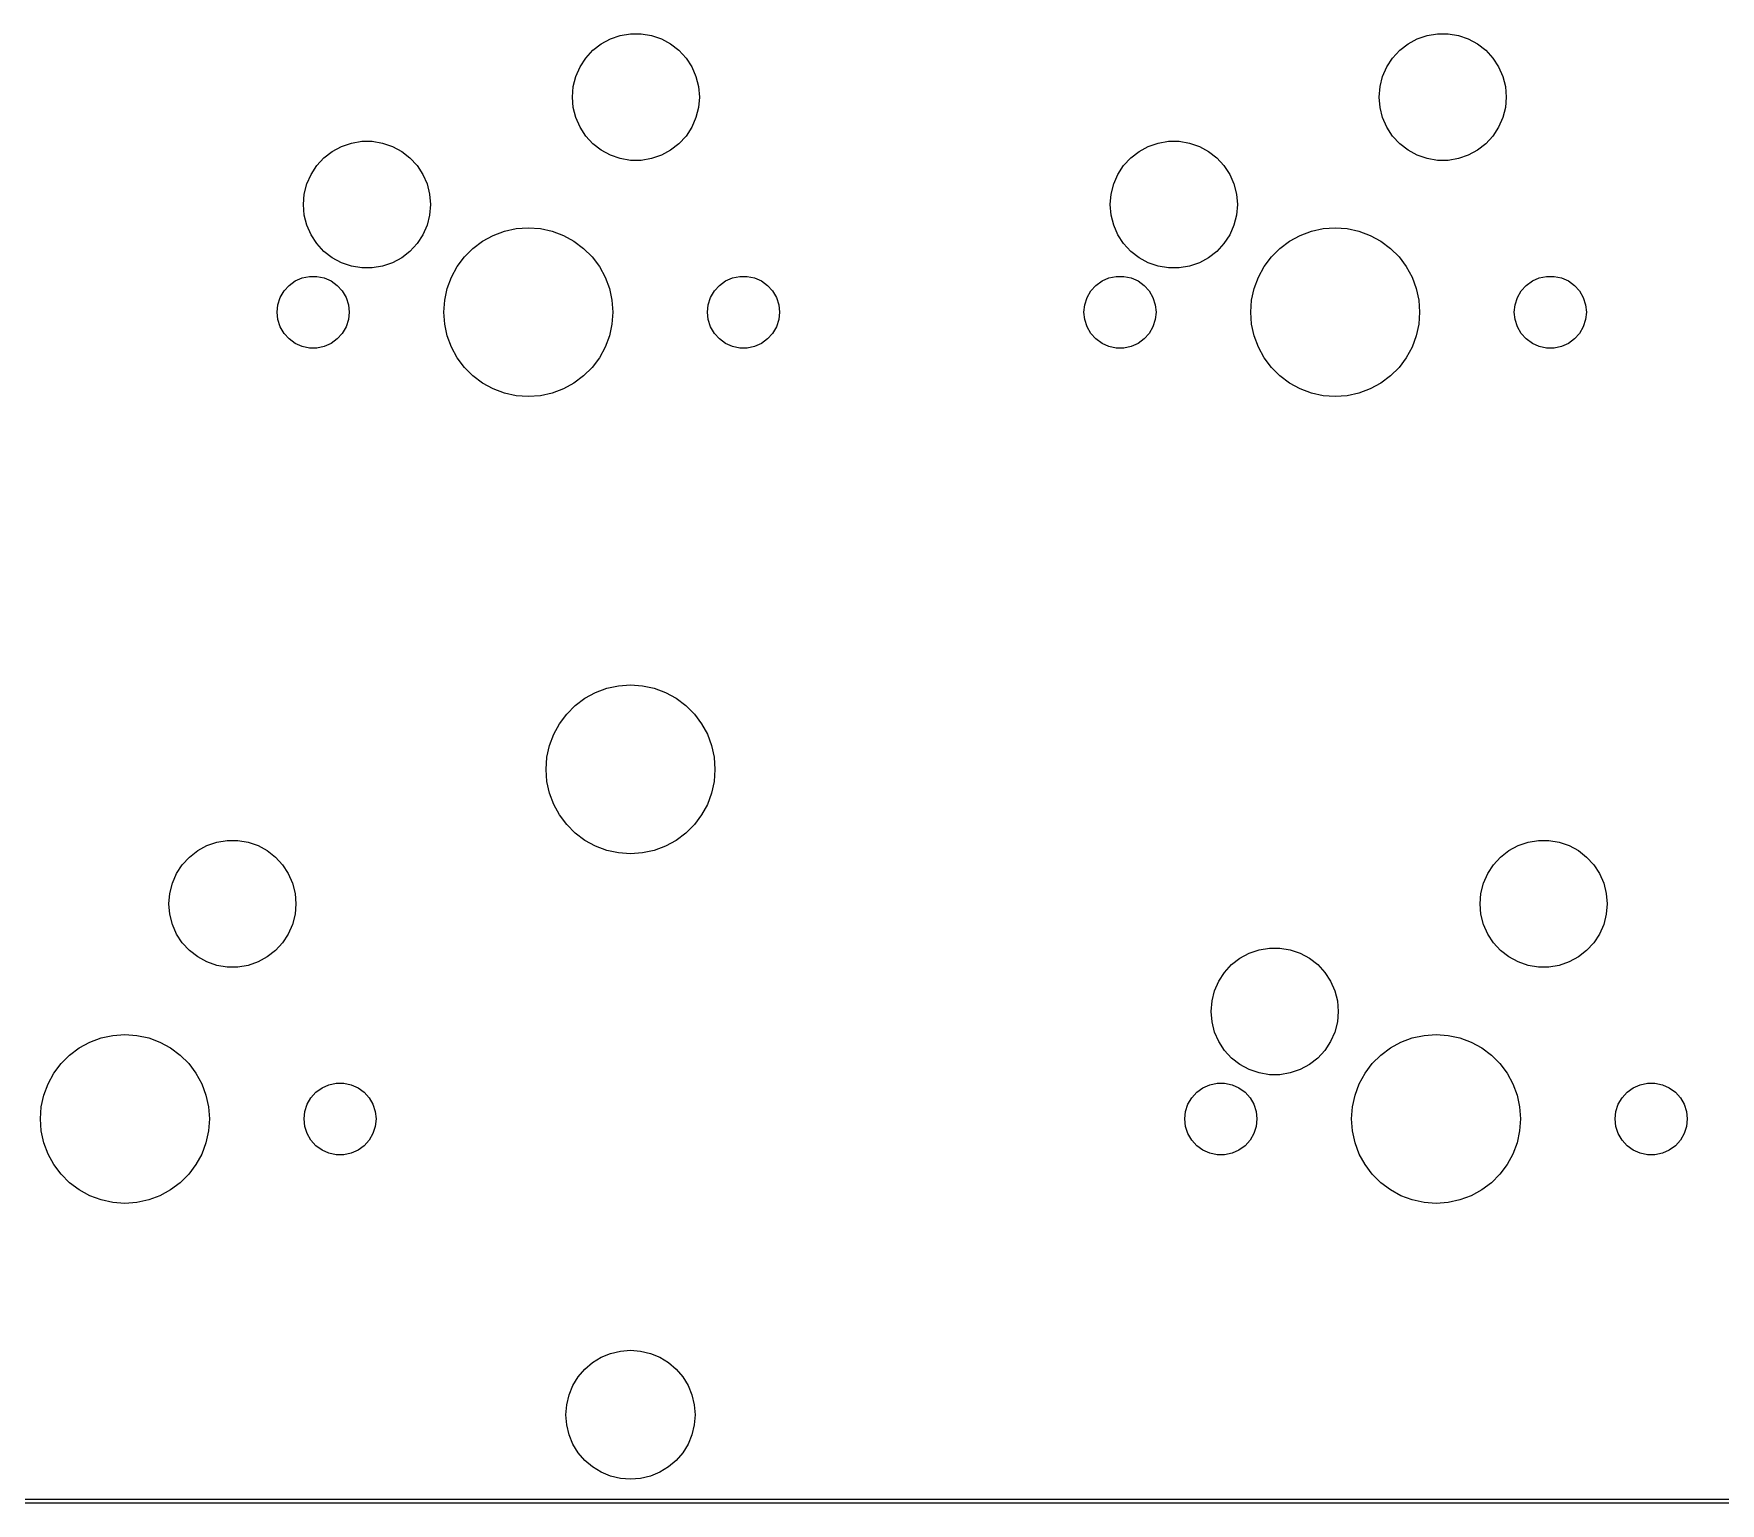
# Model space of a CAD drawing. Extents: x 3 to 1029, y 4 to 518.
# Drawn here: x 869.82 to 909.64, y 409.65 to 444.35 of the extents above; entities that cross this region are included whole.
import ezdxf

# ---------------------------------------------------------------- set-up
doc = ezdxf.new("R2010")
doc.units = 0
doc.layers.add('BLACK', color=7, linetype='CONTINUOUS')

msp = doc.modelspace()

# ---------------------------------------------------------------- linework, layer by layer
at = {"layer": 'BLACK', "color": 3, "linetype": 'CONTINUOUS'}
for p, q in [((883.020408, 443.957382), (883.216408, 444.109582)), ((883.216408, 444.109582), (883.433408, 444.227482)), ((883.433408, 444.227482), (883.668408, 444.307882)), ((883.668408, 444.307882), (883.912408, 444.348682)), ((883.912408, 444.348682), (884.160408, 444.348682)), ((884.160408, 444.348682), (884.404408, 444.307882)), ((884.404408, 444.307882), (884.639408, 444.227482)), ((884.639408, 444.227482), (884.856408, 444.109582)), ((884.856408, 444.109582), (885.052408, 443.957382)), ((902.070408, 443.957382), (902.266408, 444.109582)), ((902.266408, 444.109582), (902.483408, 444.227482)), ((902.483408, 444.227482), (902.718408, 444.307882)), ((902.718408, 444.307882), (902.962408, 444.348682)), ((902.962408, 444.348682), (903.210408, 444.348682)), ((903.210408, 444.348682), (903.454408, 444.307882)), ((903.454408, 444.307882), (903.689408, 444.227482)), ((903.689408, 444.227482), (903.906408, 444.109582)), ((903.906408, 444.109582), (904.102408, 443.957382)), ((882.717408, 443.567682), (882.852408, 443.775082)), ((882.852408, 443.775082), (883.020408, 443.957382)), ((885.052408, 443.957382), (885.220408, 443.775082)), ((885.220408, 443.775082), (885.355408, 443.567682)), ((901.767408, 443.567682), (901.902408, 443.775082)), ((901.902408, 443.775082), (902.070408, 443.957382)), ((904.102408, 443.957382), (904.270408, 443.775082)), ((904.270408, 443.775082), (904.405408, 443.567682)), ((882.556408, 443.100682), (882.617408, 443.340782)), ((882.617408, 443.340782), (882.717408, 443.567682)), ((885.355408, 443.567682), (885.455408, 443.340782)), ((885.455408, 443.340782), (885.516408, 443.100682)), ((901.606408, 443.100682), (901.667408, 443.340782)), ((901.667408, 443.340782), (901.767408, 443.567682)), ((904.405408, 443.567682), (904.505408, 443.340782)), ((904.505408, 443.340782), (904.566408, 443.100682)), ((882.536408, 442.853782), (882.556408, 443.100682)), ((882.556408, 442.606882), (882.536408, 442.853782)), ((885.516408, 443.100682), (885.536408, 442.853782)), ((885.536408, 442.853782), (885.516408, 442.606882)), ((901.586408, 442.853782), (901.606408, 443.100682)), ((901.606408, 442.606882), (901.586408, 442.853782)), ((904.566408, 443.100682), (904.586408, 442.853782)), ((904.586408, 442.853782), (904.566408, 442.606882)), ((882.617408, 442.366782), (882.556408, 442.606882)), ((885.516408, 442.606882), (885.455408, 442.366782)), ((901.667408, 442.366782), (901.606408, 442.606882)), ((904.566408, 442.606882), (904.505408, 442.366782)), ((882.717408, 442.139882), (882.617408, 442.366782)), ((882.852408, 441.932482), (882.717408, 442.139882)), ((885.355408, 442.139882), (885.220408, 441.932482)), ((885.455408, 442.366782), (885.355408, 442.139882)), ((901.767408, 442.139882), (901.667408, 442.366782)), ((901.902408, 441.932482), (901.767408, 442.139882)), ((904.405408, 442.139882), (904.270408, 441.932482)), ((904.505408, 442.366782), (904.405408, 442.139882)), ((876.866408, 441.569482), (877.083408, 441.687482)), ((877.083408, 441.687482), (877.318408, 441.767882)), ((877.318408, 441.767882), (877.562408, 441.808682)), ((877.562408, 441.808682), (877.810408, 441.808682)), ((877.810408, 441.808682), (878.054408, 441.767882)), ((878.054408, 441.767882), (878.289408, 441.687482)), ((878.289408, 441.687482), (878.506408, 441.569482)), ((883.020408, 441.750182), (882.852408, 441.932482)), ((883.216408, 441.598082), (883.020408, 441.750182)), ((883.433408, 441.480082), (883.216408, 441.598082)), ((884.856408, 441.598082), (884.639408, 441.480082)), ((885.052408, 441.750182), (884.856408, 441.598082)), ((885.220408, 441.932482), (885.052408, 441.750182)), ((895.916408, 441.569482), (896.133408, 441.687482)), ((896.133408, 441.687482), (896.368408, 441.767882)), ((896.368408, 441.767882), (896.612408, 441.808682)), ((896.612408, 441.808682), (896.860408, 441.808682)), ((896.860408, 441.808682), (897.104408, 441.767882)), ((897.104408, 441.767882), (897.339408, 441.687482)), ((897.339408, 441.687482), (897.556408, 441.569482)), ((902.070408, 441.750182), (901.902408, 441.932482)), ((902.266408, 441.598082), (902.070408, 441.750182)), ((902.483408, 441.480082), (902.266408, 441.598082)), ((903.906408, 441.598082), (903.689408, 441.480082)), ((904.102408, 441.750182), (903.906408, 441.598082)), ((904.270408, 441.932482), (904.102408, 441.750182)), ((876.367408, 441.027682), (876.502408, 441.235082)), ((876.502408, 441.235082), (876.670408, 441.417382)), ((876.670408, 441.417382), (876.866408, 441.569482)), ((878.506408, 441.569482), (878.702408, 441.417382)), ((878.702408, 441.417382), (878.870408, 441.235082)), ((878.870408, 441.235082), (879.005408, 441.027682)), ((883.668408, 441.399682), (883.433408, 441.480082)), ((883.912408, 441.358882), (883.668408, 441.399682)), ((884.160408, 441.358882), (883.912408, 441.358882)), ((884.404408, 441.399682), (884.160408, 441.358882)), ((884.639408, 441.480082), (884.404408, 441.399682)), ((895.417408, 441.027682), (895.552408, 441.235082)), ((895.552408, 441.235082), (895.720408, 441.417382)), ((895.720408, 441.417382), (895.916408, 441.569482)), ((897.556408, 441.569482), (897.752408, 441.417382)), ((897.752408, 441.417382), (897.920408, 441.235082)), ((897.920408, 441.235082), (898.055408, 441.027682)), ((902.718408, 441.399682), (902.483408, 441.480082)), ((902.962408, 441.358882), (902.718408, 441.399682)), ((903.210408, 441.358882), (902.962408, 441.358882)), ((903.454408, 441.399682), (903.210408, 441.358882)), ((903.689408, 441.480082), (903.454408, 441.399682)), ((876.206408, 440.560682), (876.267408, 440.800782)), ((876.267408, 440.800782), (876.367408, 441.027682)), ((879.005408, 441.027682), (879.105408, 440.800782)), ((879.105408, 440.800782), (879.166408, 440.560682)), ((895.256408, 440.560682), (895.317408, 440.800782)), ((895.317408, 440.800782), (895.417408, 441.027682)), ((898.055408, 441.027682), (898.155408, 440.800782)), ((898.155408, 440.800782), (898.216408, 440.560682)), ((876.186408, 440.313782), (876.206408, 440.560682)), ((879.166408, 440.560682), (879.186408, 440.313782)), ((895.236408, 440.313782), (895.256408, 440.560682)), ((898.216408, 440.560682), (898.236408, 440.313782)), ((876.206408, 440.066882), (876.186408, 440.313782)), ((876.267408, 439.826782), (876.206408, 440.066882)), ((879.166408, 440.066882), (879.105408, 439.826782)), ((879.186408, 440.313782), (879.166408, 440.066882)), ((895.256408, 440.066882), (895.236408, 440.313782)), ((895.317408, 439.826782), (895.256408, 440.066882)), ((898.216408, 440.066882), (898.155408, 439.826782)), ((898.236408, 440.313782), (898.216408, 440.066882)), ((876.367408, 439.599882), (876.267408, 439.826782)), ((876.502408, 439.392482), (876.367408, 439.599882)), ((879.005408, 439.599882), (878.870408, 439.392482)), ((879.105408, 439.826782), (879.005408, 439.599882)), ((880.668408, 439.587482), (880.934408, 439.686882)), ((880.934408, 439.686882), (881.212408, 439.747382)), ((881.212408, 439.747382), (881.496408, 439.767682)), ((881.496408, 439.767682), (881.780408, 439.747382)), ((881.780408, 439.747382), (882.058408, 439.686882)), ((882.058408, 439.686882), (882.324408, 439.587482)), ((895.417408, 439.599882), (895.317408, 439.826782)), ((895.552408, 439.392482), (895.417408, 439.599882)), ((898.055408, 439.599882), (897.920408, 439.392482)), ((898.155408, 439.826782), (898.055408, 439.599882)), ((899.718408, 439.587482), (899.984408, 439.686882)), ((899.984408, 439.686882), (900.262408, 439.747382)), ((900.262408, 439.747382), (900.546408, 439.767682)), ((900.546408, 439.767682), (900.830408, 439.747382)), ((900.830408, 439.747382), (901.108408, 439.686882)), ((901.108408, 439.686882), (901.374408, 439.587482)), ((876.670408, 439.210182), (876.502408, 439.392482)), ((876.866408, 439.058082), (876.670408, 439.210182)), ((878.702408, 439.210182), (878.506408, 439.058082)), ((878.870408, 439.392482), (878.702408, 439.210182)), ((879.989408, 439.079482), (880.190408, 439.280682)), ((880.190408, 439.280682), (880.418408, 439.451182)), ((880.418408, 439.451182), (880.668408, 439.587482)), ((882.324408, 439.587482), (882.574408, 439.451182)), ((882.574408, 439.451182), (882.802408, 439.280682)), ((882.802408, 439.280682), (883.003408, 439.079482)), ((895.720408, 439.210182), (895.552408, 439.392482)), ((895.916408, 439.058082), (895.720408, 439.210182)), ((897.752408, 439.210182), (897.556408, 439.058082)), ((897.920408, 439.392482), (897.752408, 439.210182)), ((899.039408, 439.079482), (899.240408, 439.280682)), ((899.240408, 439.280682), (899.468408, 439.451182)), ((899.468408, 439.451182), (899.718408, 439.587482)), ((901.374408, 439.587482), (901.624408, 439.451182)), ((901.624408, 439.451182), (901.852408, 439.280682)), ((901.852408, 439.280682), (902.053408, 439.079482)), ((877.083408, 438.940082), (876.866408, 439.058082)), ((877.318408, 438.859682), (877.083408, 438.940082)), ((877.562408, 438.818882), (877.318408, 438.859682)), ((877.810408, 438.818882), (877.562408, 438.818882)), ((878.054408, 438.859682), (877.810408, 438.818882)), ((878.289408, 438.940082), (878.054408, 438.859682)), ((878.506408, 439.058082), (878.289408, 438.940082)), ((879.682408, 438.602082), (879.819408, 438.851782)), ((879.819408, 438.851782), (879.989408, 439.079482)), ((883.003408, 439.079482), (883.173408, 438.851782)), ((883.173408, 438.851782), (883.310408, 438.602082)), ((896.133408, 438.940082), (895.916408, 439.058082)), ((896.368408, 438.859682), (896.133408, 438.940082)), ((896.612408, 438.818882), (896.368408, 438.859682)), ((896.860408, 438.818882), (896.612408, 438.818882)), ((897.104408, 438.859682), (896.860408, 438.818882)), ((897.339408, 438.940082), (897.104408, 438.859682)), ((897.556408, 439.058082), (897.339408, 438.940082)), ((898.732408, 438.602082), (898.869408, 438.851782)), ((898.869408, 438.851782), (899.039408, 439.079482)), ((902.053408, 439.079482), (902.223408, 438.851782)), ((902.223408, 438.851782), (902.360408, 438.602082)), ((875.728408, 438.273882), (875.847408, 438.406082)), ((875.847408, 438.406082), (875.991408, 438.510682)), ((875.991408, 438.510682), (876.153408, 438.583082)), ((876.153408, 438.583082), (876.327408, 438.619982)), ((876.327408, 438.619982), (876.505408, 438.619982)), ((876.505408, 438.619982), (876.679408, 438.583082)), ((876.679408, 438.583082), (876.841408, 438.510682)), ((876.841408, 438.510682), (876.985408, 438.406082)), ((876.985408, 438.406082), (877.104408, 438.273882)), ((879.583408, 438.335482), (879.682408, 438.602082)), ((883.310408, 438.602082), (883.409408, 438.335482)), ((885.888408, 438.273882), (886.007408, 438.406082)), ((886.007408, 438.406082), (886.151408, 438.510682)), ((886.151408, 438.510682), (886.313408, 438.583082)), ((886.313408, 438.583082), (886.487408, 438.619982)), ((886.487408, 438.619982), (886.665408, 438.619982)), ((886.665408, 438.619982), (886.839408, 438.583082)), ((886.839408, 438.583082), (887.001408, 438.510682)), ((887.001408, 438.510682), (887.145408, 438.406082)), ((887.145408, 438.406082), (887.264408, 438.273882)), ((894.778408, 438.273882), (894.897408, 438.406082)), ((894.897408, 438.406082), (895.041408, 438.510682)), ((895.041408, 438.510682), (895.203408, 438.583082)), ((895.203408, 438.583082), (895.377408, 438.619982)), ((895.377408, 438.619982), (895.555408, 438.619982)), ((895.555408, 438.619982), (895.729408, 438.583082)), ((895.729408, 438.583082), (895.891408, 438.510682)), ((895.891408, 438.510682), (896.035408, 438.406082)), ((896.035408, 438.406082), (896.154408, 438.273882)), ((898.633408, 438.335482), (898.732408, 438.602082)), ((902.360408, 438.602082), (902.459408, 438.335482)), ((904.938408, 438.273882), (905.057408, 438.406082)), ((905.057408, 438.406082), (905.201408, 438.510682)), ((905.201408, 438.510682), (905.363408, 438.583082)), ((905.363408, 438.583082), (905.537408, 438.619982)), ((905.537408, 438.619982), (905.715408, 438.619982)), ((905.715408, 438.619982), (905.889408, 438.583082)), ((905.889408, 438.583082), (906.051408, 438.510682)), ((906.051408, 438.510682), (906.195408, 438.406082)), ((906.195408, 438.406082), (906.314408, 438.273882)), ((875.584408, 437.950682), (875.639408, 438.119882)), ((875.639408, 438.119882), (875.728408, 438.273882)), ((877.104408, 438.273882), (877.193408, 438.119882)), ((877.193408, 438.119882), (877.248408, 437.950682)), ((879.502408, 437.773782), (879.522408, 438.057582)), ((879.522408, 438.057582), (879.583408, 438.335482)), ((883.409408, 438.335482), (883.470408, 438.057582)), ((883.470408, 438.057582), (883.490408, 437.773782)), ((885.744408, 437.950682), (885.799408, 438.119882)), ((885.799408, 438.119882), (885.888408, 438.273882)), ((887.264408, 438.273882), (887.353408, 438.119882)), ((887.353408, 438.119882), (887.408408, 437.950682)), ((894.634408, 437.950682), (894.689408, 438.119882)), ((894.689408, 438.119882), (894.778408, 438.273882)), ((896.154408, 438.273882), (896.243408, 438.119882)), ((896.243408, 438.119882), (896.298408, 437.950682)), ((898.552408, 437.773782), (898.572408, 438.057582)), ((898.572408, 438.057582), (898.633408, 438.335482)), ((902.459408, 438.335482), (902.520408, 438.057582)), ((902.520408, 438.057582), (902.540408, 437.773782)), ((904.794408, 437.950682), (904.849408, 438.119882)), ((904.849408, 438.119882), (904.938408, 438.273882)), ((906.314408, 438.273882), (906.403408, 438.119882)), ((906.403408, 438.119882), (906.458408, 437.950682)), ((875.565408, 437.773782), (875.584408, 437.950682)), ((875.584408, 437.596882), (875.565408, 437.773782)), ((877.248408, 437.950682), (877.267408, 437.773782)), ((877.267408, 437.773782), (877.248408, 437.596882)), ((879.522408, 437.489982), (879.502408, 437.773782)), ((883.490408, 437.773782), (883.470408, 437.489982)), ((885.725408, 437.773782), (885.744408, 437.950682)), ((885.744408, 437.596882), (885.725408, 437.773782)), ((887.408408, 437.950682), (887.427408, 437.773782)), ((887.427408, 437.773782), (887.408408, 437.596882)), ((894.615408, 437.773782), (894.634408, 437.950682)), ((894.634408, 437.596882), (894.615408, 437.773782)), ((896.298408, 437.950682), (896.317408, 437.773782)), ((896.317408, 437.773782), (896.298408, 437.596882)), ((898.572408, 437.489982), (898.552408, 437.773782)), ((902.540408, 437.773782), (902.520408, 437.489982)), ((904.775408, 437.773782), (904.794408, 437.950682)), ((904.794408, 437.596882), (904.775408, 437.773782)), ((906.458408, 437.950682), (906.477408, 437.773782)), ((906.477408, 437.773782), (906.458408, 437.596882)), ((875.639408, 437.427682), (875.584408, 437.596882)), ((875.728408, 437.273682), (875.639408, 437.427682)), ((875.847408, 437.141482), (875.728408, 437.273682)), ((877.104408, 437.273682), (876.985408, 437.141482)), ((877.193408, 437.427682), (877.104408, 437.273682)), ((877.248408, 437.596882), (877.193408, 437.427682)), ((879.583408, 437.212082), (879.522408, 437.489982)), ((879.682408, 436.945482), (879.583408, 437.212082)), ((883.409408, 437.212082), (883.310408, 436.945482)), ((883.470408, 437.489982), (883.409408, 437.212082)), ((885.799408, 437.427682), (885.744408, 437.596882)), ((885.888408, 437.273682), (885.799408, 437.427682)), ((886.007408, 437.141482), (885.888408, 437.273682)), ((887.264408, 437.273682), (887.145408, 437.141482)), ((887.353408, 437.427682), (887.264408, 437.273682)), ((887.408408, 437.596882), (887.353408, 437.427682)), ((894.689408, 437.427682), (894.634408, 437.596882)), ((894.778408, 437.273682), (894.689408, 437.427682)), ((894.897408, 437.141482), (894.778408, 437.273682)), ((896.154408, 437.273682), (896.035408, 437.141482)), ((896.243408, 437.427682), (896.154408, 437.273682)), ((896.298408, 437.596882), (896.243408, 437.427682)), ((898.633408, 437.212082), (898.572408, 437.489982)), ((898.732408, 436.945482), (898.633408, 437.212082)), ((902.459408, 437.212082), (902.360408, 436.945482)), ((902.520408, 437.489982), (902.459408, 437.212082)), ((904.849408, 437.427682), (904.794408, 437.596882)), ((904.938408, 437.273682), (904.849408, 437.427682)), ((905.057408, 437.141482), (904.938408, 437.273682)), ((906.314408, 437.273682), (906.195408, 437.141482)), ((906.403408, 437.427682), (906.314408, 437.273682)), ((906.458408, 437.596882), (906.403408, 437.427682)), ((875.991408, 437.036882), (875.847408, 437.141482)), ((876.153408, 436.964482), (875.991408, 437.036882)), ((876.327408, 436.927582), (876.153408, 436.964482)), ((876.505408, 436.927582), (876.327408, 436.927582)), ((876.679408, 436.964482), (876.505408, 436.927582)), ((876.841408, 437.036882), (876.679408, 436.964482)), ((876.985408, 437.141482), (876.841408, 437.036882)), ((879.819408, 436.695782), (879.682408, 436.945482)), ((883.310408, 436.945482), (883.173408, 436.695782)), ((886.151408, 437.036882), (886.007408, 437.141482)), ((886.313408, 436.964482), (886.151408, 437.036882)), ((886.487408, 436.927582), (886.313408, 436.964482)), ((886.665408, 436.927582), (886.487408, 436.927582)), ((886.839408, 436.964482), (886.665408, 436.927582)), ((887.001408, 437.036882), (886.839408, 436.964482)), ((887.145408, 437.141482), (887.001408, 437.036882)), ((895.041408, 437.036882), (894.897408, 437.141482)), ((895.203408, 436.964482), (895.041408, 437.036882)), ((895.377408, 436.927582), (895.203408, 436.964482)), ((895.555408, 436.927582), (895.377408, 436.927582)), ((895.729408, 436.964482), (895.555408, 436.927582)), ((895.891408, 437.036882), (895.729408, 436.964482)), ((896.035408, 437.141482), (895.891408, 437.036882)), ((898.869408, 436.695782), (898.732408, 436.945482)), ((902.360408, 436.945482), (902.223408, 436.695782)), ((905.201408, 437.036882), (905.057408, 437.141482)), ((905.363408, 436.964482), (905.201408, 437.036882)), ((905.537408, 436.927582), (905.363408, 436.964482)), ((905.715408, 436.927582), (905.537408, 436.927582)), ((905.889408, 436.964482), (905.715408, 436.927582)), ((906.051408, 437.036882), (905.889408, 436.964482)), ((906.195408, 437.141482), (906.051408, 437.036882)), ((879.989408, 436.468082), (879.819408, 436.695782)), ((880.190408, 436.266882), (879.989408, 436.468082)), ((883.003408, 436.468082), (882.802408, 436.266882)), ((883.173408, 436.695782), (883.003408, 436.468082)), ((899.039408, 436.468082), (898.869408, 436.695782)), ((899.240408, 436.266882), (899.039408, 436.468082)), ((902.053408, 436.468082), (901.852408, 436.266882)), ((902.223408, 436.695782), (902.053408, 436.468082)), ((880.418408, 436.096382), (880.190408, 436.266882)), ((880.668408, 435.960082), (880.418408, 436.096382)), ((882.574408, 436.096382), (882.324408, 435.960082)), ((882.802408, 436.266882), (882.574408, 436.096382)), ((899.468408, 436.096382), (899.240408, 436.266882)), ((899.718408, 435.960082), (899.468408, 436.096382)), ((901.624408, 436.096382), (901.374408, 435.960082)), ((901.852408, 436.266882), (901.624408, 436.096382)), ((880.934408, 435.860682), (880.668408, 435.960082)), ((881.212408, 435.800182), (880.934408, 435.860682)), ((881.496408, 435.779882), (881.212408, 435.800182)), ((881.780408, 435.800182), (881.496408, 435.779882)), ((882.058408, 435.860682), (881.780408, 435.800182)), ((882.324408, 435.960082), (882.058408, 435.860682)), ((899.984408, 435.860682), (899.718408, 435.960082)), ((900.262408, 435.800182), (899.984408, 435.860682)), ((900.546408, 435.779882), (900.262408, 435.800182)), ((900.830408, 435.800182), (900.546408, 435.779882)), ((901.108408, 435.860682), (900.830408, 435.800182)), ((901.374408, 435.960082), (901.108408, 435.860682)), ((883.081408, 428.792782), (883.347408, 428.891782)), ((883.347408, 428.891782), (883.625408, 428.952782)), ((883.625408, 428.952782), (883.909408, 428.972782)), ((883.909408, 428.972782), (884.193408, 428.952782)), ((884.193408, 428.952782), (884.471408, 428.891782)), ((884.471408, 428.891782), (884.737408, 428.792782)), ((882.402408, 428.284782), (882.603408, 428.485782)), ((882.603408, 428.485782), (882.831408, 428.655782)), ((882.831408, 428.655782), (883.081408, 428.792782)), ((884.737408, 428.792782), (884.987408, 428.655782)), ((884.987408, 428.655782), (885.215408, 428.485782)), ((885.215408, 428.485782), (885.416408, 428.284782)), ((882.095408, 427.806782), (882.232408, 428.056782)), ((882.232408, 428.056782), (882.402408, 428.284782)), ((885.416408, 428.284782), (885.586408, 428.056782)), ((885.586408, 428.056782), (885.723408, 427.806782)), ((881.996408, 427.540782), (882.095408, 427.806782)), ((885.723408, 427.806782), (885.822408, 427.540782)), ((881.915408, 426.978782), (881.935408, 427.262782)), ((881.935408, 427.262782), (881.996408, 427.540782)), ((885.822408, 427.540782), (885.883408, 427.262782)), ((885.883408, 427.262782), (885.903408, 426.978782)), ((881.935408, 426.694782), (881.915408, 426.978782)), ((885.903408, 426.978782), (885.883408, 426.694782)), ((881.996408, 426.416782), (881.935408, 426.694782)), ((885.883408, 426.694782), (885.822408, 426.416782)), ((882.095408, 426.150782), (881.996408, 426.416782)), ((882.232408, 425.900782), (882.095408, 426.150782)), ((885.723408, 426.150782), (885.586408, 425.900782)), ((885.822408, 426.416782), (885.723408, 426.150782)), ((882.402408, 425.672782), (882.232408, 425.900782)), ((882.603408, 425.471782), (882.402408, 425.672782)), ((885.416408, 425.672782), (885.215408, 425.471782)), ((885.586408, 425.900782), (885.416408, 425.672782)), ((874.143408, 425.257782), (874.387408, 425.298782)), ((874.387408, 425.298782), (874.635408, 425.298782)), ((874.635408, 425.298782), (874.879408, 425.257782)), ((882.831408, 425.301782), (882.603408, 425.471782)), ((883.081408, 425.164782), (882.831408, 425.301782)), ((884.987408, 425.301782), (884.737408, 425.164782)), ((885.215408, 425.471782), (884.987408, 425.301782)), ((905.099408, 425.257782), (905.343408, 425.298782)), ((905.343408, 425.298782), (905.591408, 425.298782)), ((905.591408, 425.298782), (905.835408, 425.257782)), ((873.327408, 424.724782), (873.495408, 424.907782)), ((873.495408, 424.907782), (873.691408, 425.059782)), ((873.691408, 425.059782), (873.908408, 425.177782)), ((873.908408, 425.177782), (874.143408, 425.257782)), ((874.879408, 425.257782), (875.114408, 425.177782)), ((875.114408, 425.177782), (875.331408, 425.059782)), ((875.331408, 425.059782), (875.527408, 424.907782)), ((875.527408, 424.907782), (875.695408, 424.724782)), ((883.347408, 425.065782), (883.081408, 425.164782)), ((883.625408, 425.004782), (883.347408, 425.065782)), ((883.909408, 424.984782), (883.625408, 425.004782)), ((884.193408, 425.004782), (883.909408, 424.984782)), ((884.471408, 425.065782), (884.193408, 425.004782)), ((884.737408, 425.164782), (884.471408, 425.065782)), ((904.284408, 424.724782), (904.451408, 424.907782)), ((904.451408, 424.907782), (904.647408, 425.059782)), ((904.647408, 425.059782), (904.865408, 425.177782)), ((904.865408, 425.177782), (905.099408, 425.257782)), ((905.835408, 425.257782), (906.070408, 425.177782)), ((906.070408, 425.177782), (906.288408, 425.059782)), ((906.288408, 425.059782), (906.483408, 424.907782)), ((906.483408, 424.907782), (906.651408, 424.724782)), ((873.092408, 424.290782), (873.192408, 424.517782)), ((873.192408, 424.517782), (873.327408, 424.724782)), ((875.695408, 424.724782), (875.830408, 424.517782)), ((875.830408, 424.517782), (875.930408, 424.290782)), ((904.049408, 424.290782), (904.148408, 424.517782)), ((904.148408, 424.517782), (904.284408, 424.724782)), ((906.651408, 424.724782), (906.786408, 424.517782)), ((906.786408, 424.517782), (906.886408, 424.290782)), ((873.031408, 424.050782), (873.092408, 424.290782)), ((875.930408, 424.290782), (875.991408, 424.050782)), ((903.988408, 424.050782), (904.049408, 424.290782)), ((906.886408, 424.290782), (906.947408, 424.050782)), ((873.011408, 423.803782), (873.031408, 424.050782)), ((873.031408, 423.556782), (873.011408, 423.803782)), ((875.991408, 424.050782), (876.011408, 423.803782)), ((876.011408, 423.803782), (875.991408, 423.556782)), ((903.967408, 423.803782), (903.988408, 424.050782)), ((903.988408, 423.556782), (903.967408, 423.803782)), ((906.947408, 424.050782), (906.967408, 423.803782)), ((906.967408, 423.803782), (906.947408, 423.556782)), ((873.092408, 423.316782), (873.031408, 423.556782)), ((873.192408, 423.089782), (873.092408, 423.316782)), ((875.930408, 423.316782), (875.830408, 423.089782)), ((875.991408, 423.556782), (875.930408, 423.316782)), ((904.049408, 423.316782), (903.988408, 423.556782)), ((904.148408, 423.089782), (904.049408, 423.316782)), ((906.886408, 423.316782), (906.786408, 423.089782)), ((906.947408, 423.556782), (906.886408, 423.316782)), ((873.327408, 422.882782), (873.192408, 423.089782)), ((873.495408, 422.699782), (873.327408, 422.882782)), ((875.695408, 422.882782), (875.527408, 422.699782)), ((875.830408, 423.089782), (875.695408, 422.882782)), ((904.284408, 422.882782), (904.148408, 423.089782)), ((904.451408, 422.699782), (904.284408, 422.882782)), ((906.651408, 422.882782), (906.483408, 422.699782)), ((906.786408, 423.089782), (906.651408, 422.882782)), ((873.691408, 422.547782), (873.495408, 422.699782)), ((873.908408, 422.429782), (873.691408, 422.547782)), ((875.331408, 422.547782), (875.114408, 422.429782)), ((875.527408, 422.699782), (875.331408, 422.547782)), ((898.101408, 422.367782), (898.297408, 422.519782)), ((898.297408, 422.519782), (898.515408, 422.637782)), ((898.515408, 422.637782), (898.749408, 422.717782)), ((898.749408, 422.717782), (898.993408, 422.758782)), ((898.993408, 422.758782), (899.241408, 422.758782)), ((899.241408, 422.758782), (899.485408, 422.717782)), ((899.485408, 422.717782), (899.720408, 422.637782)), ((899.720408, 422.637782), (899.938408, 422.519782)), ((899.938408, 422.519782), (900.133408, 422.367782)), ((904.647408, 422.547782), (904.451408, 422.699782)), ((904.865408, 422.429782), (904.647408, 422.547782)), ((906.288408, 422.547782), (906.070408, 422.429782)), ((906.483408, 422.699782), (906.288408, 422.547782)), ((874.143408, 422.349782), (873.908408, 422.429782)), ((874.387408, 422.308782), (874.143408, 422.349782)), ((874.635408, 422.308782), (874.387408, 422.308782)), ((874.879408, 422.349782), (874.635408, 422.308782)), ((875.114408, 422.429782), (874.879408, 422.349782)), ((897.798408, 421.977782), (897.934408, 422.184782)), ((897.934408, 422.184782), (898.101408, 422.367782)), ((900.133408, 422.367782), (900.301408, 422.184782)), ((900.301408, 422.184782), (900.436408, 421.977782)), ((905.099408, 422.349782), (904.865408, 422.429782)), ((905.343408, 422.308782), (905.099408, 422.349782)), ((905.591408, 422.308782), (905.343408, 422.308782)), ((905.835408, 422.349782), (905.591408, 422.308782)), ((906.070408, 422.429782), (905.835408, 422.349782)), ((897.638408, 421.510782), (897.699408, 421.750782)), ((897.699408, 421.750782), (897.798408, 421.977782)), ((900.436408, 421.977782), (900.536408, 421.750782)), ((900.536408, 421.750782), (900.597408, 421.510782)), ((897.617408, 421.263782), (897.638408, 421.510782)), ((900.597408, 421.510782), (900.617408, 421.263782)), ((897.638408, 421.016782), (897.617408, 421.263782)), ((897.699408, 420.776782), (897.638408, 421.016782)), ((900.597408, 421.016782), (900.536408, 420.776782)), ((900.617408, 421.263782), (900.597408, 421.016782)), ((870.893408, 420.400782), (871.143408, 420.537782)), ((871.143408, 420.537782), (871.409408, 420.636782)), ((871.409408, 420.636782), (871.687408, 420.697782)), ((871.687408, 420.697782), (871.971408, 420.717782)), ((871.971408, 420.717782), (872.255408, 420.697782)), ((872.255408, 420.697782), (872.533408, 420.636782)), ((872.533408, 420.636782), (872.799408, 420.537782)), ((872.799408, 420.537782), (873.049408, 420.400782)), ((897.798408, 420.549782), (897.699408, 420.776782)), ((897.934408, 420.342782), (897.798408, 420.549782)), ((900.436408, 420.549782), (900.301408, 420.342782)), ((900.536408, 420.776782), (900.436408, 420.549782)), ((901.849408, 420.400782), (902.099408, 420.537782)), ((902.099408, 420.537782), (902.366408, 420.636782)), ((902.366408, 420.636782), (902.643408, 420.697782)), ((902.643408, 420.697782), (902.927408, 420.717782)), ((902.927408, 420.717782), (903.211408, 420.697782)), ((903.211408, 420.697782), (903.489408, 420.636782)), ((903.489408, 420.636782), (903.756408, 420.537782)), ((903.756408, 420.537782), (904.005408, 420.400782)), ((870.464408, 420.029782), (870.665408, 420.230782)), ((870.665408, 420.230782), (870.893408, 420.400782)), ((873.049408, 420.400782), (873.277408, 420.230782)), ((873.277408, 420.230782), (873.478408, 420.029782)), ((898.101408, 420.159782), (897.934408, 420.342782)), ((898.297408, 420.007782), (898.101408, 420.159782)), ((900.133408, 420.159782), (899.938408, 420.007782)), ((900.301408, 420.342782), (900.133408, 420.159782)), ((901.420408, 420.029782), (901.622408, 420.230782)), ((901.622408, 420.230782), (901.849408, 420.400782)), ((904.005408, 420.400782), (904.233408, 420.230782)), ((904.233408, 420.230782), (904.434408, 420.029782)), ((870.157408, 419.551782), (870.294408, 419.801782)), ((870.294408, 419.801782), (870.464408, 420.029782)), ((873.478408, 420.029782), (873.648408, 419.801782)), ((873.648408, 419.801782), (873.785408, 419.551782)), ((898.515408, 419.889782), (898.297408, 420.007782)), ((898.749408, 419.809782), (898.515408, 419.889782)), ((898.993408, 419.768782), (898.749408, 419.809782)), ((899.241408, 419.768782), (898.993408, 419.768782)), ((899.485408, 419.809782), (899.241408, 419.768782)), ((899.720408, 419.889782), (899.485408, 419.809782)), ((899.938408, 420.007782), (899.720408, 419.889782)), ((901.114408, 419.551782), (901.250408, 419.801782)), ((901.250408, 419.801782), (901.420408, 420.029782)), ((904.434408, 420.029782), (904.605408, 419.801782)), ((904.605408, 419.801782), (904.741408, 419.551782)), ((870.058408, 419.285782), (870.157408, 419.551782)), ((873.785408, 419.551782), (873.884408, 419.285782)), ((876.363408, 419.223782), (876.482408, 419.355782)), ((876.482408, 419.355782), (876.626408, 419.460782)), ((876.626408, 419.460782), (876.788408, 419.532782)), ((876.788408, 419.532782), (876.962408, 419.569782)), ((876.962408, 419.569782), (877.140408, 419.569782)), ((877.140408, 419.569782), (877.314408, 419.532782)), ((877.314408, 419.532782), (877.476408, 419.460782)), ((877.476408, 419.460782), (877.620408, 419.355782)), ((877.620408, 419.355782), (877.739408, 419.223782)), ((897.159408, 419.223782), (897.278408, 419.355782)), ((897.278408, 419.355782), (897.422408, 419.460782)), ((897.422408, 419.460782), (897.584408, 419.532782)), ((897.584408, 419.532782), (897.758408, 419.569782)), ((897.758408, 419.569782), (897.936408, 419.569782)), ((897.936408, 419.569782), (898.110408, 419.532782)), ((898.110408, 419.532782), (898.273408, 419.460782)), ((898.273408, 419.460782), (898.417408, 419.355782)), ((898.417408, 419.355782), (898.536408, 419.223782)), ((901.014408, 419.285782), (901.114408, 419.551782)), ((904.741408, 419.551782), (904.840408, 419.285782)), ((907.319408, 419.223782), (907.438408, 419.355782)), ((907.438408, 419.355782), (907.582408, 419.460782)), ((907.582408, 419.460782), (907.744408, 419.532782)), ((907.744408, 419.532782), (907.918408, 419.569782)), ((907.918408, 419.569782), (908.096408, 419.569782)), ((908.096408, 419.569782), (908.270408, 419.532782)), ((908.270408, 419.532782), (908.433408, 419.460782)), ((908.433408, 419.460782), (908.577408, 419.355782)), ((908.577408, 419.355782), (908.696408, 419.223782)), ((869.977408, 418.723782), (869.997408, 419.007782)), ((869.997408, 419.007782), (870.058408, 419.285782)), ((873.884408, 419.285782), (873.945408, 419.007782)), ((873.945408, 419.007782), (873.965408, 418.723782)), ((876.200408, 418.723782), (876.219408, 418.900782)), ((876.219408, 418.900782), (876.274408, 419.069782)), ((876.274408, 419.069782), (876.363408, 419.223782)), ((877.739408, 419.223782), (877.828408, 419.069782)), ((877.828408, 419.069782), (877.883408, 418.900782)), ((877.883408, 418.900782), (877.902408, 418.723782)), ((896.996408, 418.723782), (897.015408, 418.900782)), ((897.015408, 418.900782), (897.070408, 419.069782)), ((897.070408, 419.069782), (897.159408, 419.223782)), ((898.536408, 419.223782), (898.625408, 419.069782)), ((898.625408, 419.069782), (898.680408, 418.900782)), ((898.680408, 418.900782), (898.698408, 418.723782)), ((900.933408, 418.723782), (900.954408, 419.007782)), ((900.954408, 419.007782), (901.014408, 419.285782)), ((904.840408, 419.285782), (904.901408, 419.007782)), ((904.901408, 419.007782), (904.921408, 418.723782)), ((907.156408, 418.723782), (907.175408, 418.900782)), ((907.175408, 418.900782), (907.230408, 419.069782)), ((907.230408, 419.069782), (907.319408, 419.223782)), ((908.696408, 419.223782), (908.785408, 419.069782)), ((908.785408, 419.069782), (908.840408, 418.900782)), ((908.840408, 418.900782), (908.858408, 418.723782)), ((869.997408, 418.439782), (869.977408, 418.723782)), ((873.965408, 418.723782), (873.945408, 418.439782)), ((876.219408, 418.546782), (876.200408, 418.723782)), ((876.274408, 418.377782), (876.219408, 418.546782)), ((877.883408, 418.546782), (877.828408, 418.377782)), ((877.902408, 418.723782), (877.883408, 418.546782)), ((897.015408, 418.546782), (896.996408, 418.723782)), ((897.070408, 418.377782), (897.015408, 418.546782)), ((898.680408, 418.546782), (898.625408, 418.377782)), ((898.698408, 418.723782), (898.680408, 418.546782)), ((900.954408, 418.439782), (900.933408, 418.723782)), ((904.921408, 418.723782), (904.901408, 418.439782)), ((907.175408, 418.546782), (907.156408, 418.723782)), ((907.230408, 418.377782), (907.175408, 418.546782)), ((908.840408, 418.546782), (908.785408, 418.377782)), ((908.858408, 418.723782), (908.840408, 418.546782)), ((870.058408, 418.161782), (869.997408, 418.439782)), ((870.157408, 417.895782), (870.058408, 418.161782)), ((873.884408, 418.161782), (873.785408, 417.895782)), ((873.945408, 418.439782), (873.884408, 418.161782)), ((876.363408, 418.223782), (876.274408, 418.377782)), ((876.482408, 418.091782), (876.363408, 418.223782)), ((877.739408, 418.223782), (877.620408, 418.091782)), ((877.828408, 418.377782), (877.739408, 418.223782)), ((897.159408, 418.223782), (897.070408, 418.377782)), ((897.278408, 418.091782), (897.159408, 418.223782)), ((898.536408, 418.223782), (898.417408, 418.091782)), ((898.625408, 418.377782), (898.536408, 418.223782)), ((901.014408, 418.161782), (900.954408, 418.439782)), ((901.114408, 417.895782), (901.014408, 418.161782)), ((904.840408, 418.161782), (904.741408, 417.895782)), ((904.901408, 418.439782), (904.840408, 418.161782)), ((907.319408, 418.223782), (907.230408, 418.377782)), ((907.438408, 418.091782), (907.319408, 418.223782)), ((908.696408, 418.223782), (908.577408, 418.091782)), ((908.785408, 418.377782), (908.696408, 418.223782)), ((870.294408, 417.645782), (870.157408, 417.895782)), ((873.785408, 417.895782), (873.648408, 417.645782)), ((876.626408, 417.986782), (876.482408, 418.091782)), ((876.788408, 417.914782), (876.626408, 417.986782)), ((876.962408, 417.877782), (876.788408, 417.914782)), ((877.140408, 417.877782), (876.962408, 417.877782)), ((877.314408, 417.914782), (877.140408, 417.877782)), ((877.476408, 417.986782), (877.314408, 417.914782)), ((877.620408, 418.091782), (877.476408, 417.986782)), ((897.422408, 417.986782), (897.278408, 418.091782)), ((897.584408, 417.914782), (897.422408, 417.986782)), ((897.758408, 417.877782), (897.584408, 417.914782)), ((897.936408, 417.877782), (897.758408, 417.877782)), ((898.110408, 417.914782), (897.936408, 417.877782)), ((898.273408, 417.986782), (898.110408, 417.914782)), ((898.417408, 418.091782), (898.273408, 417.986782)), ((901.250408, 417.645782), (901.114408, 417.895782)), ((904.741408, 417.895782), (904.605408, 417.645782)), ((907.582408, 417.986782), (907.438408, 418.091782)), ((907.744408, 417.914782), (907.582408, 417.986782)), ((907.918408, 417.877782), (907.744408, 417.914782)), ((908.096408, 417.877782), (907.918408, 417.877782)), ((908.270408, 417.914782), (908.096408, 417.877782)), ((908.433408, 417.986782), (908.270408, 417.914782)), ((908.577408, 418.091782), (908.433408, 417.986782)), ((870.464408, 417.417782), (870.294408, 417.645782)), ((870.665408, 417.216782), (870.464408, 417.417782)), ((873.478408, 417.417782), (873.277408, 417.216782)), ((873.648408, 417.645782), (873.478408, 417.417782)), ((901.420408, 417.417782), (901.250408, 417.645782)), ((901.622408, 417.216782), (901.420408, 417.417782)), ((904.434408, 417.417782), (904.233408, 417.216782)), ((904.605408, 417.645782), (904.434408, 417.417782)), ((870.893408, 417.046782), (870.665408, 417.216782)), ((871.143408, 416.909782), (870.893408, 417.046782)), ((871.409408, 416.810782), (871.143408, 416.909782)), ((872.799408, 416.909782), (872.533408, 416.810782)), ((873.049408, 417.046782), (872.799408, 416.909782)), ((873.277408, 417.216782), (873.049408, 417.046782)), ((901.849408, 417.046782), (901.622408, 417.216782)), ((902.099408, 416.909782), (901.849408, 417.046782)), ((902.366408, 416.810782), (902.099408, 416.909782)), ((903.756408, 416.909782), (903.489408, 416.810782)), ((904.005408, 417.046782), (903.756408, 416.909782)), ((904.233408, 417.216782), (904.005408, 417.046782)), ((871.687408, 416.749782), (871.409408, 416.810782)), ((871.971408, 416.729782), (871.687408, 416.749782)), ((872.255408, 416.749782), (871.971408, 416.729782)), ((872.533408, 416.810782), (872.255408, 416.749782)), ((902.643408, 416.749782), (902.366408, 416.810782)), ((902.927408, 416.729782), (902.643408, 416.749782)), ((903.211408, 416.749782), (902.927408, 416.729782)), ((903.489408, 416.810782), (903.211408, 416.749782)), ((882.831408, 412.816782), (883.013408, 412.971782)), ((883.013408, 412.971782), (883.217408, 413.096782)), ((883.217408, 413.096782), (883.438408, 413.187782)), ((883.438408, 413.187782), (883.671408, 413.243782)), ((883.671408, 413.243782), (883.909408, 413.262782)), ((883.909408, 413.262782), (884.147408, 413.243782)), ((884.147408, 413.243782), (884.380408, 413.187782)), ((884.380408, 413.187782), (884.601408, 413.096782)), ((884.601408, 413.096782), (884.805408, 412.971782)), ((884.805408, 412.971782), (884.987408, 412.816782)), ((882.551408, 412.430782), (882.676408, 412.634782)), ((882.676408, 412.634782), (882.831408, 412.816782)), ((884.987408, 412.816782), (885.142408, 412.634782)), ((885.142408, 412.634782), (885.267408, 412.430782)), ((882.404408, 411.976782), (882.460408, 412.209782)), ((882.460408, 412.209782), (882.551408, 412.430782)), ((885.267408, 412.430782), (885.358408, 412.209782)), ((885.358408, 412.209782), (885.414408, 411.976782)), ((882.385408, 411.738782), (882.404408, 411.976782)), ((882.404408, 411.500782), (882.385408, 411.738782)), ((885.414408, 411.976782), (885.433408, 411.738782)), ((885.433408, 411.738782), (885.414408, 411.500782)), ((882.460408, 411.267782), (882.404408, 411.500782)), ((885.414408, 411.500782), (885.358408, 411.267782)), ((882.551408, 411.046782), (882.460408, 411.267782)), ((882.676408, 410.842782), (882.551408, 411.046782)), ((885.267408, 411.046782), (885.142408, 410.842782)), ((885.358408, 411.267782), (885.267408, 411.046782)), ((882.831408, 410.660782), (882.676408, 410.842782)), ((883.013408, 410.505782), (882.831408, 410.660782)), ((884.987408, 410.660782), (884.805408, 410.505782)), ((885.142408, 410.842782), (884.987408, 410.660782)), ((883.217408, 410.380782), (883.013408, 410.505782)), ((883.438408, 410.289782), (883.217408, 410.380782)), ((883.671408, 410.233782), (883.438408, 410.289782)), ((883.909408, 410.214782), (883.671408, 410.233782)), ((884.147408, 410.233782), (883.909408, 410.214782)), ((884.380408, 410.289782), (884.147408, 410.233782)), ((884.601408, 410.380782), (884.380408, 410.289782)), ((884.805408, 410.505782), (884.601408, 410.380782)), ((717.308908, 409.748782), (1026.633408, 409.748782)), ((1026.633408, 409.648782), (717.308908, 409.648782))]:
    msp.add_line(p, q, dxfattribs=at)

doc.saveas('drawing.dxf')
